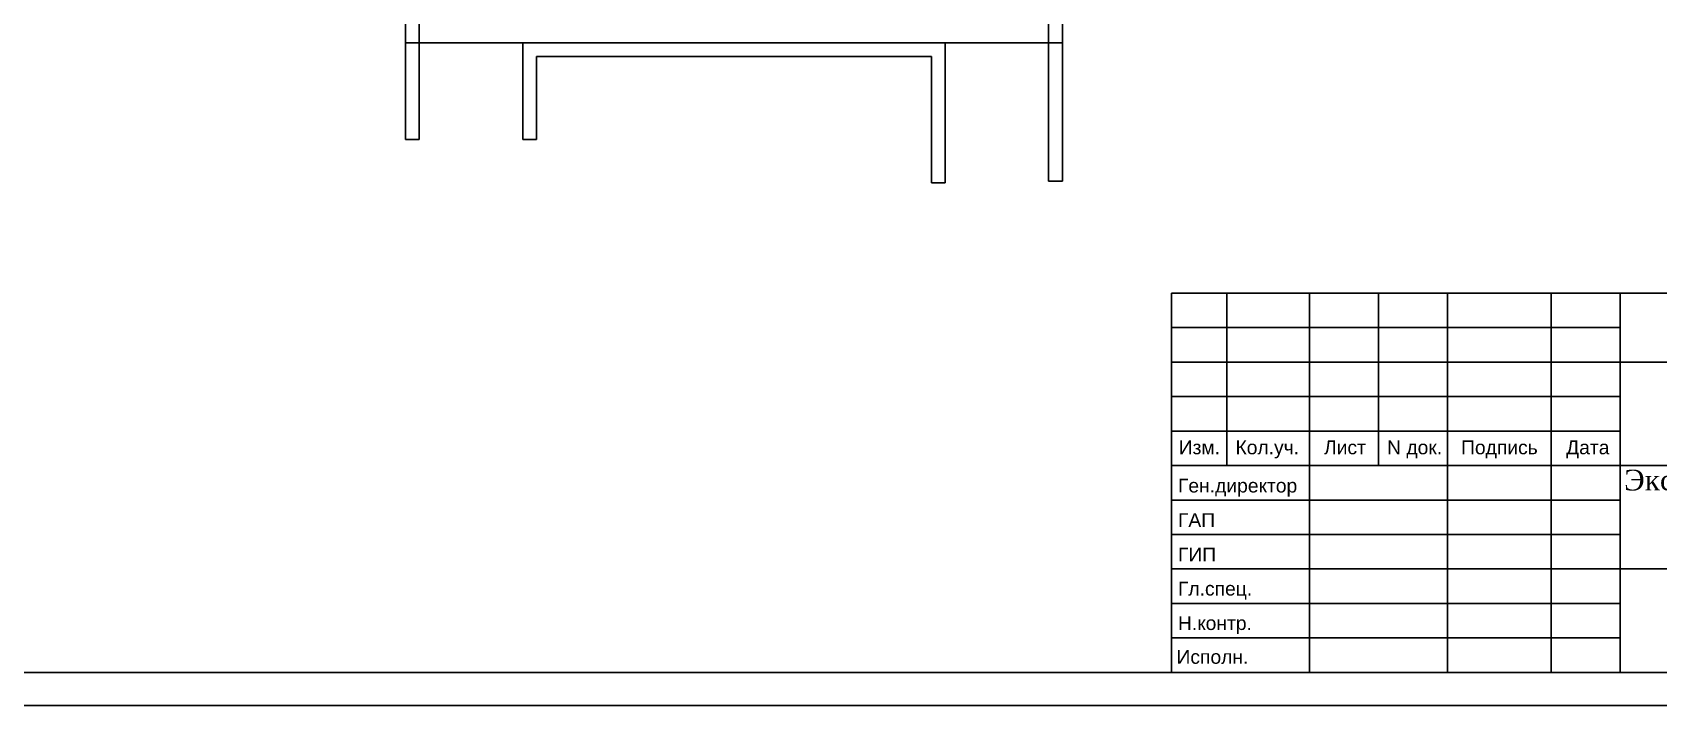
# Model space of a CAD drawing. Header units: millimetres. Extents: x -285783 to 224003, y -270247 to -22062.
# Drawn here: x -205318 to -181752, y -255376 to -245617 of the extents above; entities that cross this region are included whole.
import ezdxf
from ezdxf.enums import TextEntityAlignment as Align

# ---------------------------------------------------------------- set-up
doc = ezdxf.new("R2010")
doc.units = ezdxf.units.MM
for name, color, linetype, lineweight in [('12 текст рамки', 7, 'Continuous', 30), ('13 рамка', 7, 'Continuous', 30), ('стены нар', 7, 'Continuous', 30)]:
    doc.layers.add(name, color=color, linetype=linetype, lineweight=lineweight)
doc.layers.add('перегородки', color=7, linetype='Continuous')
doc.styles.add('РАМКА', font='arial.ttf')
doc.styles.add('ТЕКСТ', font='arial.ttf', dxfattribs={"oblique": 10, "height": 150})

msp = doc.modelspace()

# ---------------------------------------------------------------- linework, layer by layer
at = {"layer": '13 рамка'}
for p, q in [((-188808, -249396), (-188808, -254896)), ((-170308, -249396), (-188808, -249396)), ((-188008, -249396), (-188008, -251896)), ((-186808, -249396), (-186808, -254896)), ((-185808, -249396), (-185808, -251896)), ((-184808, -249396), (-184808, -254896)), ((-183308, -249396), (-183308, -254896)), ((-182308, -249396), (-182308, -254896)), ((-188808, -249896), (-182308, -249896)), ((-188808, -250396), (-170308, -250396)), ((-188808, -250896), (-182308, -250896)), ((-188808, -251396), (-182308, -251396)), ((-188808, -251896), (-170308, -251896)), ((-188808, -252396), (-182308, -252396)), ((-188808, -252896), (-182308, -252896)), ((-188808, -252896), (-182308, -252896)), ((-188808, -253396), (-170308, -253396)), ((-188808, -253896), (-182308, -253896)), ((-188808, -253896), (-182308, -253896)), ((-188808, -254396), (-182308, -254396)), ((-188808, -254396), (-182308, -254396)), ((-188808, -254896), (-170308, -254896)), ((-188808, -254896), (-170308, -254896)), ((-188808, -254896), (-170308, -254896))]:
    msp.add_line(p, q, dxfattribs=at)
for points in [[(-210097, -226900), (-169828, -226900), (-169828, -255376), (-210097, -255376)], [(-208179, -227380), (-170308, -227380), (-170308, -254896), (-208179, -254896)]]:
    msp.add_lwpolyline(points, close=True, dxfattribs=at)
at = {"layer": 'перегородки', "lineweight": 30}
for p, q in [((-199912, -244267), (-199912, -247167)), ((-199712, -247167), (-199712, -244267)), ((-190592, -244267), (-190592, -247771)), ((-190392, -245967), (-190392, -244267)), ((-198212, -247167), (-198212, -245767)), ((-198212, -245767), (-192091, -245767)), ((-192091, -245767), (-192091, -247796)), ((-192291, -245967), (-198012, -245967)), ((-198012, -245967), (-198012, -247167)), ((-192291, -247799), (-192291, -245967)), ((-190392, -247771), (-190392, -245967)), ((-199912, -247167), (-199712, -247167)), ((-198012, -247167), (-198212, -247167)), ((-192091, -247796), (-192291, -247796)), ((-190592, -247771), (-190392, -247771))]:
    msp.add_line(p, q, dxfattribs=at)
at = {"layer": 'стены нар'}
for p, q in [((-199912, -245767), (-199912, -244267)), ((-190392, -244267), (-190392, -245767)), ((-190392, -245767), (-199912, -245767))]:
    msp.add_line(p, q, dxfattribs=at)

# ---------------------------------------------------------------- texts
at = {"layer": '12 текст рамки', "insert": (-178923, -252406), "char_height": 300, "width": 7000, "attachment_point": 5, "style": 'РАМКА'}
msp.add_mtext('{\\fTimes New Roman|b0|i0|c204|p18;Экспериментально-биологическая клиника (с виварием)}', dxfattribs=at)
at = {"layer": '13 рамка', "style": 'ТЕКСТ'}
for s, p in [('Изм.', (-188406, -251733)), ('Кол.уч.', (-187422, -251733)), ('Лист', (-186296, -251733)), ('N док.', (-185287, -251733)), ('Подпись', (-184058, -251733)), ('Дата', (-182777, -251733))]:
    msp.add_text(s, height=200, dxfattribs=at).set_placement(p, align=Align.CENTER)
for s, p in [('Ген.директор', (-188717, -252287)), ('ГАП', (-188717, -252787)), ('ГИП', (-188717, -253287)), ('Гл.спец.', (-188717, -253781)), ('Н.контр.', (-188717, -254281)), (' Исполн.', (-188815, -254771))]:
    msp.add_text(s, height=200, dxfattribs=at).set_placement(p)

doc.saveas('drawing.dxf')
